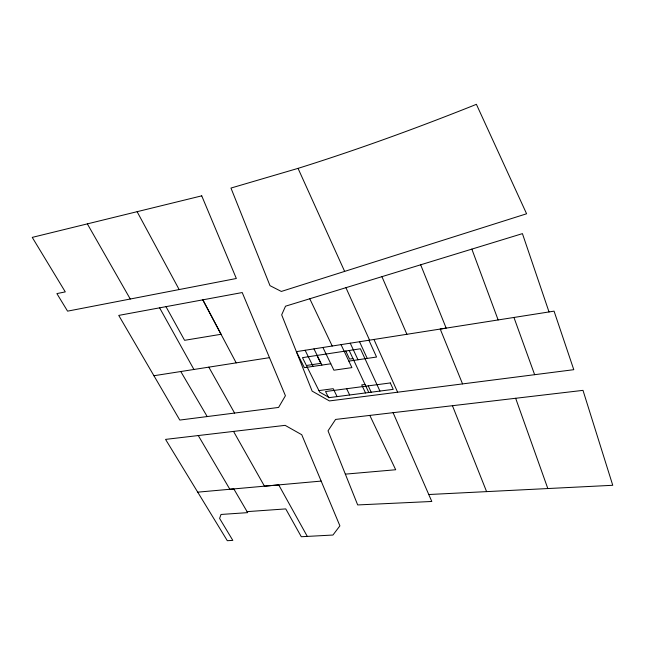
<?xml version="1.0" encoding="UTF-8"?>
<svg xmlns="http://www.w3.org/2000/svg" width="645" height="645" viewBox="0 0 645 645"><rect width="100%" height="100%" fill="white"/><g stroke="black" fill="none" stroke-linecap="round" stroke-linejoin="round"><path stroke-width="0.97" d="M298.046 168.369C357.169 149.834 415.412 128.629 472.97 105.716L476.389 104.305L526.594 213.777L281.325 291.443L269.997 285.654L230.966 188.058L298.046 168.369L344.64 271.392M549.024 311.946L522.426 233.627L285.525 306.19L281.672 314.841L312.14 391.12L329.426 400.932L573.784 369.682L554.063 311.148L440.221 329.063L462.546 383.896M165.983 306.657L118.736 315.405L179.794 420.064L278.575 407.438L285.421 395.732L242.222 292.548L165.983 306.657L184.591 340.31L221.058 334.287L202.82 299.836L236.183 362.869M153.921 375.729L269.481 357.661M306.391 365.497L320.807 363.353L316.929 355.435M352.976 358.58L349.566 359.088L345.768 351.025M330.796 363.78L304.384 367.666L296.353 351.646L446.171 328.128L420.661 264.797M348.832 361.119L376.559 357.032L368.932 340.262M318.92 390.604L333.215 388.693L337.109 396.635M365.03 384.436L361.724 384.88L365.538 392.966M247.091 511.638L285.751 508.905L301.296 536.729L332.941 535.036L339.899 525.86L301.755 434.73L285.13 425.353L165.555 439.39L227.306 540.695L232.821 540.397L219.598 518.427L221.009 514.46L247.68 512.638L233.812 488.918L197.717 492.159M321.162 481.089L264.45 486.177L233.538 431.408M428.772 494.522L612.75 485.29L582.999 390.362L335.585 419.435L328.023 430.836L345.349 474.14L395.699 469.745L369.819 415.412M329.377 397.634L319.678 392.136L302.473 357.653L360.402 348.784L379.961 391.104M180.777 371.528L207.19 416.557M198.265 435.536L229.854 489.273L278.713 484.895L307.294 536.406M87.365 223.912L130.258 299.014M208.819 367.142L234.587 413.058M159.613 307.842L193.927 369.472M137.143 211.737L179.157 289.557M305.117 350.275L313.099 366.384M313.97 348.881L321.903 365.086M322.911 347.486L333.908 370.206L351.904 367.618L341.044 344.64M346.647 388.733L349.663 394.982M309.777 298.764L332.215 346.034M368.231 385.871L371.189 392.2M350.243 343.188L357.983 359.765M349.203 350.501L368.811 392.539M359.539 341.737L367.223 358.402M345.938 287.686L369.569 340.165M373.963 339.472L397.618 392.2M393.087 412.679L431.803 501.471L357.685 504.938L345.349 474.14M381.929 276.657L406.898 334.295M452.443 405.697L486.596 491.619M471.858 249.115L498.134 319.944M513.944 317.453L534.632 374.681M515.653 398.271L547.823 488.547M201.732 195.846L32.25 237.384L65.29 291.887L56.889 293.604L67.572 311.148L236.336 278.495L201.732 195.846M390.314 382.936L325.556 391.531L328.611 397.707L393.224 389.354L390.314 382.936"/></g></svg>
